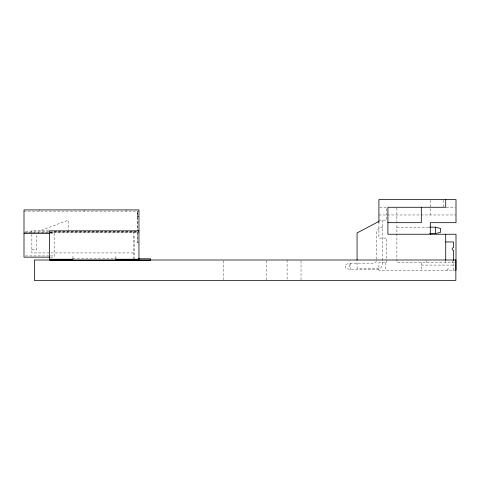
<?xml version="1.0" encoding="UTF-8"?>
<svg xmlns="http://www.w3.org/2000/svg" width="480" height="480" viewBox="0 0 480 480"><rect width="100%" height="100%" fill="white"/><g stroke="black" fill="none" stroke-linecap="round" stroke-linejoin="round"><path stroke-width="0.36" stroke-dasharray="2.4 1.8" d="M41.328 230.28L68.142 220.2L68.142 230.28M376.326 260.82A2.838 2.838 0 0 1 373.128 263.16L350.64 263.16L345.498 264.444L345.498 268.296L350.64 269.58L376.338 269.58A6.426 6.426 0 0 0 378.798 269.094L379.548 268.722A6.426 6.426 0 0 0 382.764 263.16L382.764 220.116M379.608 207.264L386.616 207.264L386.616 220.116L378.906 220.116M446.274 207.264L455.286 207.264M24 211.128L138.954 211.128M378.906 214.974L456 214.974M138.954 216.63L137.502 216.63L137.502 211.128L137.55 230.946L137.574 211.128M396.894 227.184L428.772 227.184M48.78 230.28L31.866 230.28L31.866 252.93L134.634 252.93M25.458 231.78L48.816 231.78M54.162 231.75L138.954 231.78M54.162 231.876L138.954 231.876M50.202 231.996L54.162 231.996M50.202 232.068L138.954 232.068M25.458 232.338L48.816 232.338M50.202 232.338L54.162 232.338M24 232.704L138.954 232.692M50.484 233.616L54.162 233.616M133.692 236.862L134.634 236.862L134.634 258.792M137.586 242.688L137.586 231.678L137.586 242.688L138.954 242.688M31.866 249.588L36.768 249.588L36.768 234.3M25.47 255.93L49.746 255.93M50.484 255.93L54.162 255.93M50.484 257.148L54.162 257.148L54.162 231.306M72.996 258.792L115.11 258.792M454.506 262.518L396.894 262.518L396.894 223.89M421.308 265.086L456 265.086M378.906 268.296L357.066 268.296L357.066 260.934M456 270.228L378.906 270.228L378.906 262.518L386.616 262.518L386.616 238.104L378.906 238.104L378.906 221.4M137.574 216.63L138.954 216.924M453.432 270.228L453.432 263.802A1.284 1.284 0 0 1 452.148 262.518A1.284 1.284 0 0 1 453.432 261.228M445.722 261.03L445.722 262.518M443.154 200.256L443.154 207.264M430.302 200.292L430.302 214.974M426.45 260.586L426.45 262.518M421.308 262.518L421.308 270.228M396.894 207.966L396.894 223.146M385.332 262.518L385.332 270.228M376.338 259.212L376.338 233.604A6.426 6.426 0 0 1 382.764 227.184M350.64 263.16L350.64 269.58M349.356 264.444L349.356 268.296M301.032 260.736L301.032 280.446M287.1 260.004L287.1 279.714M266.454 260.736L266.454 280.446M223.752 260.736L223.752 279.714M133.692 231.564L133.692 260.25M126.606 209.91L126.606 211.128M115.962 258.792L115.962 256.59L115.044 256.59L115.044 259.248M84.522 209.91L84.522 211.128M72.996 258.612L72.996 256.59L72.534 256.59L72.534 258.792M39.3 209.91L39.3 211.128M447.006 270.228A1.284 1.284 0 0 1 448.29 268.938A1.284 1.284 0 0 1 449.574 270.228"/><path stroke-width="0.72" d="M378.906 221.4L357.066 232.962L357.066 260.202M429.51 233.604L435.444 233.604L440.58 232.32L440.58 228.468L435.444 227.184L429.51 227.184M387.9 222.684L421.308 222.684L421.308 207.264M138.954 230.838L49.548 230.838L49.548 260.25L150.534 260.25L150.534 258.792L138.246 258.792M24 233.616L49.746 233.616M445.722 241.956L453.432 241.956L453.432 247.74A1.284 1.284 0 0 0 452.148 249.024A1.284 1.284 0 0 0 453.432 250.308L453.432 260.502M49.746 257.148L24 257.148L24 209.91L138.954 209.91L138.954 260.25M49.548 259.248L72.534 259.248L72.534 260.25M138.954 259.248L115.962 259.248L115.962 260.25M456 270.228L456 234.246L387.9 234.246L387.9 207.264L445.722 207.264L445.722 199.554M445.722 234.246L445.722 260.316M435.444 227.184L435.444 233.604M430.302 234.246L430.302 222.684L456 222.684L456 199.554L378.906 199.554L378.906 222.366M455.85 260.004L34.356 260.004L34.356 280.446L455.85 280.446L455.85 260.004"/></g></svg>
